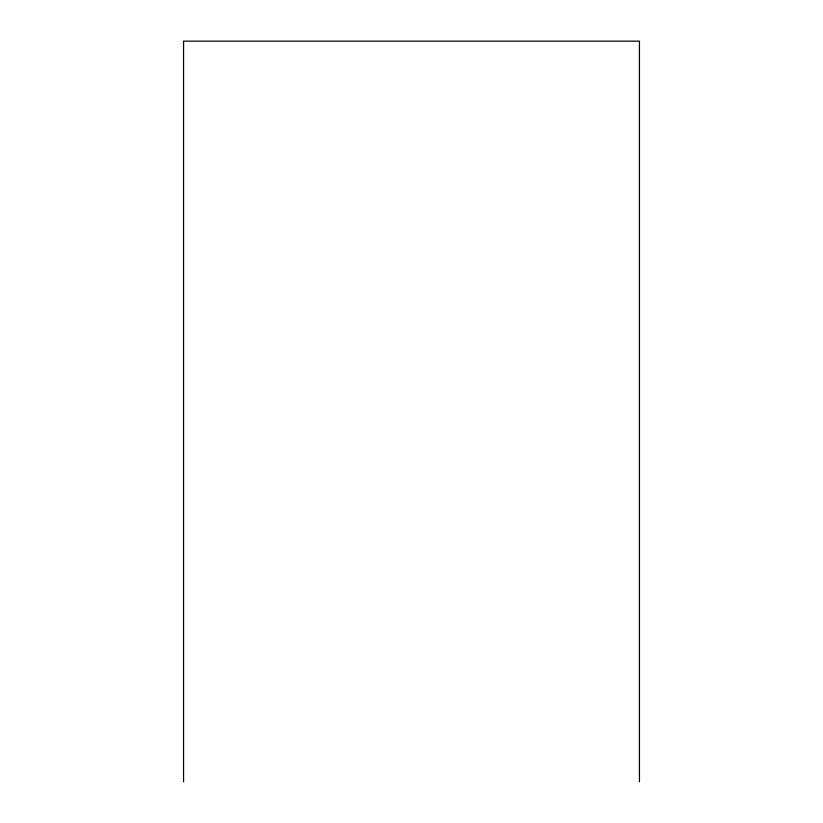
<?xml version="1.0" encoding="UTF-8"?>
<svg xmlns="http://www.w3.org/2000/svg" width="823" height="823" viewBox="0 0 823 823"><rect width="100%" height="100%" fill="white"/><g stroke="black" fill="none" stroke-linecap="round" stroke-linejoin="round"><path stroke-width="1.23" d="M639.44 781.85L639.44 41.15L183.56 41.15L183.56 781.85"/></g></svg>
